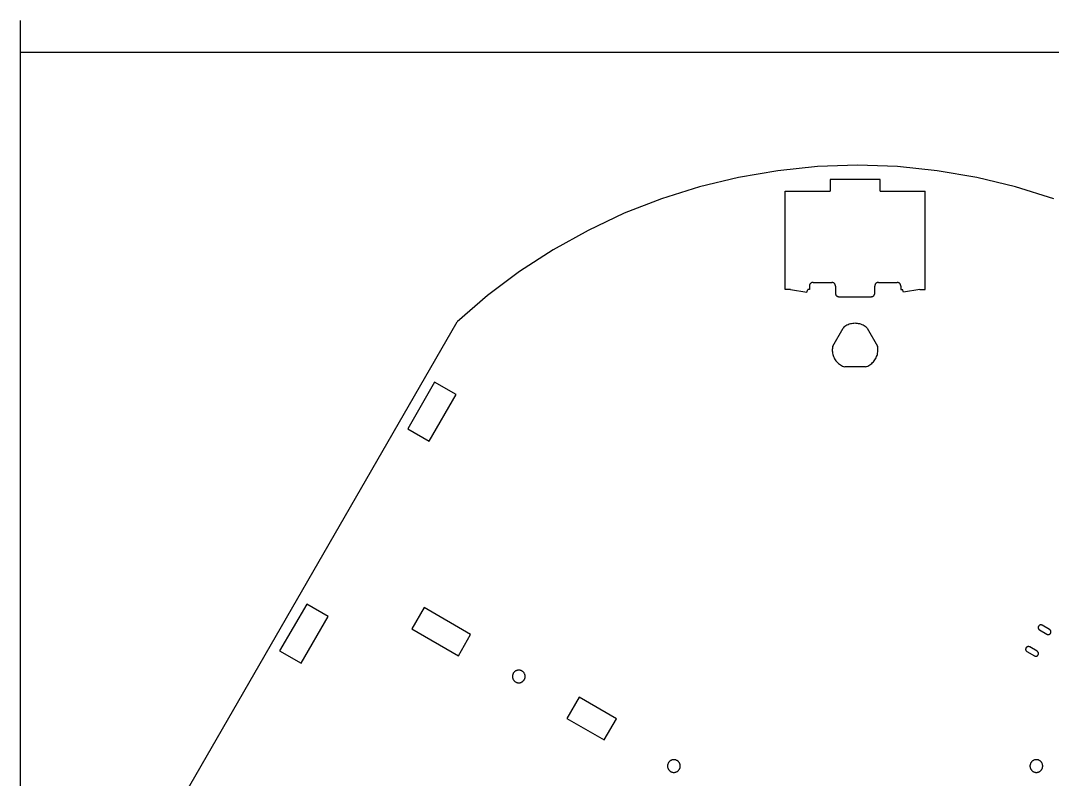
# Model space of a CAD drawing. Extents: x -22.3 to 21.7, y -13.4 to 13.4.
# Drawn here: x -22.29 to -10.94, y 5.1 to 13.44 of the extents above; entities that cross this region are included whole.
import ezdxf

# ---------------------------------------------------------------- set-up
doc = ezdxf.new("R2010")
doc.units = 0
doc.header["$MEASUREMENT"] = 0
doc.layers.get('0').update_dxf_attribs({"linetype": 'CONTINUOUS'})

msp = doc.modelspace()

# ---------------------------------------------------------------- linework, layer by layer
for p, q in [((-22.289, 13.086), (-22.289, 13.436)), ((21.711, 13.086), (-22.289, 13.086)), ((-22.289, -13.436), (-22.289, 13.086)), ((-13.526, 11.832), (-13.963, 11.787)), ((-13.086, 11.847), (-13.526, 11.832)), ((-12.647, 11.832), (-13.086, 11.847)), ((-12.21, 11.787), (-12.647, 11.832)), ((-14.396, 11.713), (-14.824, 11.61)), ((-13.963, 11.787), (-14.396, 11.713)), ((-13.389, 11.691), (-13.389, 11.563)), ((-12.838, 11.691), (-13.389, 11.691)), ((-12.838, 11.563), (-12.838, 11.691)), ((-11.776, 11.713), (-12.21, 11.787)), ((-11.349, 11.61), (-11.776, 11.713)), ((-14.824, 11.61), (-15.243, 11.478)), ((-10.93, 11.478), (-11.349, 11.61)), ((-15.243, 11.478), (-15.652, 11.319)), ((-13.884, 10.481), (-13.884, 11.563)), ((-13.884, 11.563), (-13.389, 11.563)), ((-12.838, 11.563), (-12.344, 11.563)), ((-12.344, 10.481), (-12.344, 11.563)), ((-15.652, 11.319), (-16.05, 11.131)), ((-16.05, 11.131), (-16.434, 10.918)), ((-16.434, 10.918), (-16.803, 10.678)), ((-16.803, 10.678), (-17.155, 10.415)), ((-13.601, 10.551), (-13.603, 10.549)), ((-13.599, 10.552), (-13.601, 10.551)), ((-13.597, 10.554), (-13.599, 10.552)), ((-13.595, 10.555), (-13.597, 10.554)), ((-13.592, 10.556), (-13.595, 10.555)), ((-13.59, 10.557), (-13.592, 10.556)), ((-13.587, 10.558), (-13.59, 10.557)), ((-13.584, 10.559), (-13.587, 10.558)), ((-13.582, 10.559), (-13.584, 10.559)), ((-13.579, 10.559), (-13.582, 10.559)), ((-13.576, 10.559), (-13.579, 10.559)), ((-13.576, 10.559), (-13.37, 10.559)), ((-13.367, 10.559), (-13.37, 10.559)), ((-13.365, 10.559), (-13.367, 10.559)), ((-13.362, 10.559), (-13.365, 10.559)), ((-13.36, 10.558), (-13.362, 10.559)), ((-13.357, 10.557), (-13.36, 10.558)), ((-13.355, 10.556), (-13.357, 10.557)), ((-13.352, 10.555), (-13.355, 10.556)), ((-13.35, 10.554), (-13.352, 10.555)), ((-13.348, 10.553), (-13.35, 10.554)), ((-13.346, 10.551), (-13.348, 10.553)), ((-13.344, 10.55), (-13.346, 10.551)), ((-12.882, 10.551), (-12.884, 10.55)), ((-12.88, 10.553), (-12.882, 10.551)), ((-12.878, 10.554), (-12.88, 10.553)), ((-12.875, 10.555), (-12.878, 10.554)), ((-12.873, 10.556), (-12.875, 10.555)), ((-12.871, 10.557), (-12.873, 10.556)), ((-12.868, 10.558), (-12.871, 10.557)), ((-12.866, 10.559), (-12.868, 10.558)), ((-12.863, 10.559), (-12.866, 10.559)), ((-12.86, 10.559), (-12.863, 10.559)), ((-12.858, 10.559), (-12.86, 10.559)), ((-12.858, 10.559), (-12.651, 10.559)), ((-12.649, 10.559), (-12.651, 10.559)), ((-12.646, 10.559), (-12.649, 10.559)), ((-12.644, 10.559), (-12.646, 10.559)), ((-12.641, 10.558), (-12.644, 10.559)), ((-12.639, 10.557), (-12.641, 10.558)), ((-12.636, 10.556), (-12.639, 10.557)), ((-12.634, 10.555), (-12.636, 10.556)), ((-12.632, 10.554), (-12.634, 10.555)), ((-12.629, 10.553), (-12.632, 10.554)), ((-12.627, 10.551), (-12.629, 10.553)), ((-12.625, 10.55), (-12.627, 10.551)), ((-13.825, 10.481), (-13.884, 10.481)), ((-13.825, 10.481), (-13.646, 10.453)), ((-13.646, 10.453), (-13.635, 10.481)), ((-13.616, 10.481), (-13.635, 10.481)), ((-13.615, 10.525), (-13.616, 10.523)), ((-13.616, 10.523), (-13.616, 10.52)), ((-13.616, 10.52), (-13.616, 10.481)), ((-13.614, 10.531), (-13.615, 10.528)), ((-13.615, 10.528), (-13.615, 10.525)), ((-13.613, 10.536), (-13.614, 10.533)), ((-13.614, 10.533), (-13.614, 10.531)), ((-13.611, 10.538), (-13.613, 10.536)), ((-13.61, 10.541), (-13.611, 10.538)), ((-13.609, 10.543), (-13.61, 10.541)), ((-13.607, 10.545), (-13.609, 10.543)), ((-13.605, 10.547), (-13.607, 10.545)), ((-13.603, 10.549), (-13.605, 10.547)), ((-13.342, 10.548), (-13.344, 10.55)), ((-13.34, 10.546), (-13.342, 10.548)), ((-13.338, 10.544), (-13.34, 10.546)), ((-13.337, 10.542), (-13.338, 10.544)), ((-13.336, 10.54), (-13.337, 10.542)), ((-13.334, 10.538), (-13.336, 10.54)), ((-13.333, 10.535), (-13.334, 10.538)), ((-13.332, 10.533), (-13.333, 10.535)), ((-13.332, 10.53), (-13.332, 10.533)), ((-13.331, 10.528), (-13.332, 10.53)), ((-13.331, 10.525), (-13.331, 10.528)), ((-13.33, 10.523), (-13.331, 10.525)), ((-13.33, 10.52), (-13.33, 10.523)), ((-13.33, 10.52), (-13.33, 10.441)), ((-13.33, 10.441), (-13.33, 10.439)), ((-13.33, 10.439), (-13.33, 10.436)), ((-12.898, 10.436), (-12.897, 10.439)), ((-12.896, 10.53), (-12.897, 10.528)), ((-12.897, 10.528), (-12.897, 10.525)), ((-12.897, 10.525), (-12.897, 10.523)), ((-12.897, 10.523), (-12.897, 10.52)), ((-12.897, 10.441), (-12.897, 10.52)), ((-12.897, 10.439), (-12.897, 10.441)), ((-12.895, 10.533), (-12.896, 10.53)), ((-12.894, 10.535), (-12.895, 10.533)), ((-12.893, 10.538), (-12.894, 10.535)), ((-12.892, 10.54), (-12.893, 10.538)), ((-12.891, 10.542), (-12.892, 10.54)), ((-12.889, 10.544), (-12.891, 10.542)), ((-12.888, 10.546), (-12.889, 10.544)), ((-12.886, 10.548), (-12.888, 10.546)), ((-12.884, 10.55), (-12.886, 10.548)), ((-12.623, 10.548), (-12.625, 10.55)), ((-12.622, 10.546), (-12.623, 10.548)), ((-12.62, 10.544), (-12.622, 10.546)), ((-12.618, 10.542), (-12.62, 10.544)), ((-12.617, 10.54), (-12.618, 10.542)), ((-12.616, 10.538), (-12.617, 10.54)), ((-12.615, 10.535), (-12.616, 10.538)), ((-12.614, 10.533), (-12.615, 10.535)), ((-12.613, 10.53), (-12.614, 10.533)), ((-12.613, 10.528), (-12.613, 10.53)), ((-12.612, 10.525), (-12.613, 10.528)), ((-12.612, 10.523), (-12.612, 10.525)), ((-12.612, 10.52), (-12.612, 10.523)), ((-12.612, 10.52), (-12.612, 10.481)), ((-12.612, 10.481), (-12.592, 10.481)), ((-12.582, 10.453), (-12.592, 10.481)), ((-12.403, 10.481), (-12.582, 10.453)), ((-12.403, 10.481), (-12.344, 10.481)), ((-17.155, 10.415), (-17.488, 10.128)), ((-13.33, 10.436), (-13.33, 10.434)), ((-13.33, 10.434), (-13.329, 10.431)), ((-13.329, 10.431), (-13.328, 10.429)), ((-13.328, 10.429), (-13.327, 10.426)), ((-13.327, 10.426), (-13.326, 10.424)), ((-13.326, 10.424), (-13.325, 10.422)), ((-13.325, 10.422), (-13.324, 10.42)), ((-13.324, 10.42), (-13.322, 10.417)), ((-13.322, 10.417), (-13.321, 10.415)), ((-13.321, 10.415), (-13.319, 10.414)), ((-13.319, 10.414), (-13.317, 10.412)), ((-13.317, 10.412), (-13.315, 10.41)), ((-13.315, 10.41), (-13.313, 10.409)), ((-13.313, 10.409), (-13.311, 10.407)), ((-13.311, 10.407), (-13.308, 10.406)), ((-13.308, 10.406), (-13.306, 10.405)), ((-13.306, 10.405), (-13.304, 10.404)), ((-13.304, 10.404), (-13.301, 10.403)), ((-13.301, 10.403), (-13.299, 10.403)), ((-13.299, 10.403), (-13.296, 10.402)), ((-13.296, 10.402), (-13.294, 10.402)), ((-13.294, 10.402), (-13.291, 10.402)), ((-13.291, 10.402), (-12.937, 10.402)), ((-12.937, 10.402), (-12.934, 10.402)), ((-12.934, 10.402), (-12.932, 10.402)), ((-12.932, 10.402), (-12.929, 10.403)), ((-12.929, 10.403), (-12.926, 10.403)), ((-12.926, 10.403), (-12.924, 10.404)), ((-12.924, 10.404), (-12.922, 10.405)), ((-12.922, 10.405), (-12.919, 10.406)), ((-12.919, 10.406), (-12.917, 10.407)), ((-12.917, 10.407), (-12.915, 10.409)), ((-12.915, 10.409), (-12.913, 10.41)), ((-12.913, 10.41), (-12.911, 10.412)), ((-12.911, 10.412), (-12.909, 10.414)), ((-12.909, 10.414), (-12.907, 10.415)), ((-12.907, 10.415), (-12.905, 10.417)), ((-12.905, 10.417), (-12.904, 10.42)), ((-12.904, 10.42), (-12.903, 10.422)), ((-12.903, 10.422), (-12.901, 10.424)), ((-12.901, 10.424), (-12.9, 10.426)), ((-12.9, 10.426), (-12.899, 10.429)), ((-12.899, 10.431), (-12.898, 10.434)), ((-12.899, 10.429), (-12.899, 10.431)), ((-12.898, 10.434), (-12.898, 10.436)), ((-21.3, 3.526), (-17.488, 10.128)), ((-13.179, 10.099), (-13.191, 10.094)), ((-13.166, 10.103), (-13.179, 10.099)), ((-13.153, 10.106), (-13.166, 10.103)), ((-13.14, 10.108), (-13.153, 10.106)), ((-13.127, 10.109), (-13.14, 10.108)), ((-13.114, 10.11), (-13.127, 10.109)), ((-13.101, 10.109), (-13.114, 10.11)), ((-13.088, 10.108), (-13.101, 10.109)), ((-13.075, 10.106), (-13.088, 10.108)), ((-13.062, 10.103), (-13.075, 10.106)), ((-13.049, 10.099), (-13.062, 10.103)), ((-13.037, 10.094), (-13.049, 10.099)), ((-13.36, 9.86), (-13.246, 10.058)), ((-13.236, 10.067), (-13.246, 10.058)), ((-13.225, 10.075), (-13.236, 10.067)), ((-13.214, 10.082), (-13.225, 10.075)), ((-13.203, 10.088), (-13.214, 10.082)), ((-13.191, 10.094), (-13.203, 10.088)), ((-13.025, 10.088), (-13.037, 10.094)), ((-13.013, 10.082), (-13.025, 10.088)), ((-13.002, 10.075), (-13.013, 10.082)), ((-12.992, 10.067), (-13.002, 10.075)), ((-12.982, 10.058), (-12.992, 10.067)), ((-12.982, 10.058), (-12.867, 9.86)), ((-13.364, 9.834), (-13.365, 9.821)), ((-13.365, 9.821), (-13.365, 9.808)), ((-13.365, 9.808), (-13.364, 9.795)), ((-13.363, 9.847), (-13.364, 9.834)), ((-13.364, 9.795), (-13.362, 9.781)), ((-13.36, 9.86), (-13.363, 9.847)), ((-13.362, 9.781), (-13.359, 9.769)), ((-13.359, 9.769), (-13.355, 9.756)), ((-12.873, 9.756), (-12.869, 9.769)), ((-12.869, 9.769), (-12.866, 9.781)), ((-12.865, 9.847), (-12.867, 9.86)), ((-12.866, 9.781), (-12.864, 9.795)), ((-12.863, 9.834), (-12.865, 9.847)), ((-12.864, 9.795), (-12.863, 9.808)), ((-12.863, 9.821), (-12.863, 9.834)), ((-12.863, 9.808), (-12.863, 9.821)), ((-13.355, 9.756), (-13.35, 9.744)), ((-13.35, 9.744), (-13.345, 9.732)), ((-13.345, 9.732), (-13.339, 9.72)), ((-13.339, 9.72), (-13.332, 9.709)), ((-13.332, 9.709), (-13.324, 9.698)), ((-13.324, 9.698), (-13.316, 9.688)), ((-13.316, 9.688), (-13.307, 9.678)), ((-13.307, 9.678), (-13.297, 9.669)), ((-13.297, 9.669), (-13.287, 9.661)), ((-13.287, 9.661), (-13.276, 9.654)), ((-13.276, 9.654), (-13.264, 9.647)), ((-13.264, 9.647), (-13.253, 9.641)), ((-12.975, 9.641), (-12.963, 9.647)), ((-12.963, 9.647), (-12.952, 9.654)), ((-12.952, 9.654), (-12.941, 9.661)), ((-12.941, 9.661), (-12.931, 9.669)), ((-12.931, 9.669), (-12.921, 9.678)), ((-12.921, 9.678), (-12.912, 9.688)), ((-12.912, 9.688), (-12.903, 9.698)), ((-12.903, 9.698), (-12.896, 9.709)), ((-12.896, 9.709), (-12.889, 9.72)), ((-12.889, 9.72), (-12.883, 9.732)), ((-12.883, 9.732), (-12.877, 9.744)), ((-12.877, 9.744), (-12.873, 9.756)), ((-13.253, 9.641), (-13.241, 9.636)), ((-13.241, 9.636), (-13.228, 9.631)), ((-12.999, 9.631), (-13.228, 9.631)), ((-12.999, 9.631), (-12.987, 9.636)), ((-12.987, 9.636), (-12.975, 9.641)), ((-17.737, 9.463), (-18.033, 8.95)), ((-17.501, 9.327), (-17.737, 9.463)), ((-17.798, 8.814), (-17.501, 9.327)), ((-18.033, 8.95), (-17.798, 8.814)), ((-19.144, 7.025), (-19.441, 6.512)), ((-18.909, 6.889), (-19.144, 7.025)), ((-17.852, 6.986), (-17.987, 6.752)), ((-17.341, 6.691), (-17.852, 6.986)), ((-19.205, 6.376), (-18.909, 6.889)), ((-17.987, 6.752), (-17.476, 6.457)), ((-11.1, 6.773), (-11.101, 6.772)), ((-11.101, 6.772), (-11.101, 6.77)), ((-11.101, 6.77), (-11.101, 6.768)), ((-11.101, 6.768), (-11.101, 6.766)), ((-11.101, 6.766), (-11.101, 6.764)), ((-11.101, 6.764), (-11.1, 6.762)), ((-11.099, 6.777), (-11.1, 6.775)), ((-11.1, 6.775), (-11.1, 6.773)), ((-11.1, 6.762), (-11.1, 6.76)), ((-11.1, 6.76), (-11.099, 6.758)), ((-11.098, 6.779), (-11.099, 6.777)), ((-11.099, 6.758), (-11.099, 6.756)), ((-11.099, 6.756), (-11.098, 6.754)), ((-11.097, 6.781), (-11.098, 6.779)), ((-11.098, 6.754), (-11.097, 6.752)), ((-11.096, 6.783), (-11.097, 6.781)), ((-11.097, 6.752), (-11.096, 6.751)), ((-11.095, 6.784), (-11.096, 6.783)), ((-11.096, 6.751), (-11.095, 6.749)), ((-11.094, 6.786), (-11.095, 6.784)), ((-11.095, 6.749), (-11.094, 6.748)), ((-11.093, 6.787), (-11.094, 6.786)), ((-11.094, 6.748), (-11.092, 6.746)), ((-11.091, 6.789), (-11.093, 6.787)), ((-11.092, 6.746), (-11.091, 6.745)), ((-11.09, 6.79), (-11.091, 6.789)), ((-11.091, 6.745), (-11.089, 6.744)), ((-11.088, 6.791), (-11.09, 6.79)), ((-11.089, 6.744), (-11.088, 6.742)), ((-11.087, 6.792), (-11.088, 6.791)), ((-11.088, 6.742), (-11.086, 6.741)), ((-11.085, 6.793), (-11.087, 6.792)), ((-11.086, 6.741), (-11.004, 6.694)), ((-11.083, 6.794), (-11.085, 6.793)), ((-11.081, 6.795), (-11.083, 6.794)), ((-11.079, 6.795), (-11.081, 6.795)), ((-11.078, 6.796), (-11.079, 6.795)), ((-11.076, 6.796), (-11.078, 6.796)), ((-11.074, 6.796), (-11.076, 6.796)), ((-11.072, 6.796), (-11.074, 6.796)), ((-11.07, 6.796), (-11.072, 6.796)), ((-11.068, 6.796), (-11.07, 6.796)), ((-11.066, 6.796), (-11.068, 6.796)), ((-11.064, 6.796), (-11.066, 6.796)), ((-11.062, 6.795), (-11.064, 6.796)), ((-11.06, 6.794), (-11.062, 6.795)), ((-11.058, 6.793), (-11.06, 6.794)), ((-11.057, 6.793), (-11.058, 6.793)), ((-10.975, 6.745), (-11.057, 6.793)), ((-11.004, 6.694), (-11.003, 6.693)), ((-11.003, 6.693), (-11.001, 6.692)), ((-10.978, 6.693), (-10.976, 6.693)), ((-10.976, 6.693), (-10.974, 6.694)), ((-10.973, 6.744), (-10.975, 6.745)), ((-10.974, 6.694), (-10.973, 6.696)), ((-10.971, 6.743), (-10.973, 6.744)), ((-10.973, 6.696), (-10.971, 6.697)), ((-10.97, 6.742), (-10.971, 6.743)), ((-10.971, 6.697), (-10.969, 6.698)), ((-10.969, 6.74), (-10.97, 6.742)), ((-10.967, 6.739), (-10.969, 6.74)), ((-10.969, 6.698), (-10.968, 6.699)), ((-10.968, 6.699), (-10.967, 6.701)), ((-10.966, 6.737), (-10.967, 6.739)), ((-10.967, 6.701), (-10.966, 6.702)), ((-10.965, 6.736), (-10.966, 6.737)), ((-10.966, 6.702), (-10.964, 6.704)), ((-10.964, 6.734), (-10.965, 6.736)), ((-10.963, 6.732), (-10.964, 6.734)), ((-10.964, 6.704), (-10.963, 6.706)), ((-10.962, 6.731), (-10.963, 6.732)), ((-10.963, 6.708), (-10.962, 6.709)), ((-10.963, 6.706), (-10.963, 6.708)), ((-10.961, 6.729), (-10.962, 6.731)), ((-10.962, 6.709), (-10.961, 6.711)), ((-10.961, 6.727), (-10.961, 6.729)), ((-10.96, 6.725), (-10.961, 6.727)), ((-10.961, 6.713), (-10.96, 6.715)), ((-10.961, 6.711), (-10.961, 6.713)), ((-10.96, 6.723), (-10.96, 6.725)), ((-10.96, 6.721), (-10.96, 6.723)), ((-10.96, 6.719), (-10.96, 6.721)), ((-10.96, 6.717), (-10.96, 6.719)), ((-10.96, 6.715), (-10.96, 6.717)), ((-17.476, 6.457), (-17.341, 6.691)), ((-11.001, 6.692), (-10.999, 6.692)), ((-10.999, 6.692), (-10.997, 6.691)), ((-10.997, 6.691), (-10.995, 6.691)), ((-10.995, 6.691), (-10.993, 6.69)), ((-10.993, 6.69), (-10.991, 6.69)), ((-10.991, 6.69), (-10.989, 6.69)), ((-10.989, 6.69), (-10.987, 6.69)), ((-10.987, 6.69), (-10.985, 6.69)), ((-10.985, 6.69), (-10.983, 6.691)), ((-10.983, 6.691), (-10.981, 6.691)), ((-10.981, 6.691), (-10.98, 6.692)), ((-10.98, 6.692), (-10.978, 6.693)), ((-19.441, 6.512), (-19.205, 6.376)), ((-11.238, 6.532), (-11.239, 6.53)), ((-11.239, 6.53), (-11.239, 6.528)), ((-11.239, 6.528), (-11.239, 6.526)), ((-11.239, 6.526), (-11.238, 6.524)), ((-11.237, 6.538), (-11.238, 6.536)), ((-11.238, 6.536), (-11.238, 6.534)), ((-11.238, 6.534), (-11.238, 6.532)), ((-11.238, 6.524), (-11.238, 6.523)), ((-11.238, 6.523), (-11.238, 6.521)), ((-11.238, 6.521), (-11.237, 6.519)), ((-11.236, 6.54), (-11.237, 6.538)), ((-11.237, 6.519), (-11.236, 6.517)), ((-11.235, 6.543), (-11.236, 6.541)), ((-11.236, 6.541), (-11.236, 6.54)), ((-11.236, 6.517), (-11.236, 6.515)), ((-11.236, 6.515), (-11.235, 6.514)), ((-11.234, 6.545), (-11.235, 6.543)), ((-11.235, 6.514), (-11.234, 6.512)), ((-11.233, 6.546), (-11.234, 6.545)), ((-11.234, 6.512), (-11.233, 6.51)), ((-11.231, 6.548), (-11.233, 6.546)), ((-11.233, 6.51), (-11.231, 6.509)), ((-11.23, 6.549), (-11.231, 6.548)), ((-11.231, 6.509), (-11.23, 6.507)), ((-11.229, 6.55), (-11.23, 6.549)), ((-11.23, 6.507), (-11.229, 6.506)), ((-11.227, 6.552), (-11.229, 6.55)), ((-11.229, 6.506), (-11.227, 6.505)), ((-11.226, 6.553), (-11.227, 6.552)), ((-11.227, 6.505), (-11.226, 6.504)), ((-11.224, 6.554), (-11.226, 6.553)), ((-11.226, 6.504), (-11.224, 6.503)), ((-11.222, 6.555), (-11.224, 6.554)), ((-11.224, 6.503), (-11.142, 6.455)), ((-11.22, 6.556), (-11.222, 6.555)), ((-11.219, 6.556), (-11.22, 6.556)), ((-11.217, 6.557), (-11.219, 6.556)), ((-11.215, 6.557), (-11.217, 6.557)), ((-11.213, 6.558), (-11.215, 6.557)), ((-11.211, 6.558), (-11.213, 6.558)), ((-11.209, 6.558), (-11.211, 6.558)), ((-11.207, 6.558), (-11.209, 6.558)), ((-11.205, 6.558), (-11.207, 6.558)), ((-11.203, 6.557), (-11.205, 6.558)), ((-11.202, 6.557), (-11.203, 6.557)), ((-11.2, 6.556), (-11.202, 6.557)), ((-11.198, 6.556), (-11.2, 6.556)), ((-11.196, 6.555), (-11.198, 6.556)), ((-11.194, 6.554), (-11.196, 6.555)), ((-11.113, 6.507), (-11.194, 6.554)), ((-11.111, 6.506), (-11.113, 6.507)), ((-11.109, 6.504), (-11.111, 6.506)), ((-11.108, 6.503), (-11.109, 6.504)), ((-11.106, 6.502), (-11.108, 6.503)), ((-11.105, 6.501), (-11.106, 6.502)), ((-11.104, 6.499), (-11.105, 6.501)), ((-11.103, 6.497), (-11.104, 6.499)), ((-11.102, 6.496), (-11.103, 6.497)), ((-11.103, 6.465), (-11.102, 6.466)), ((-11.101, 6.494), (-11.102, 6.496)), ((-11.102, 6.466), (-11.101, 6.468)), ((-11.1, 6.492), (-11.101, 6.494)), ((-11.101, 6.468), (-11.1, 6.47)), ((-11.099, 6.491), (-11.1, 6.492)), ((-11.1, 6.47), (-11.099, 6.472)), ((-11.099, 6.489), (-11.099, 6.491)), ((-11.098, 6.487), (-11.099, 6.489)), ((-11.099, 6.473), (-11.098, 6.475)), ((-11.099, 6.472), (-11.099, 6.473)), ((-11.098, 6.485), (-11.098, 6.487)), ((-11.098, 6.483), (-11.098, 6.485)), ((-11.098, 6.481), (-11.098, 6.483)), ((-11.098, 6.479), (-11.098, 6.481)), ((-11.098, 6.477), (-11.098, 6.479)), ((-11.098, 6.475), (-11.098, 6.477)), ((-11.142, 6.455), (-11.14, 6.455)), ((-11.14, 6.455), (-11.139, 6.454)), ((-11.139, 6.454), (-11.137, 6.453)), ((-11.137, 6.453), (-11.135, 6.453)), ((-11.135, 6.453), (-11.133, 6.452)), ((-11.133, 6.452), (-11.131, 6.452)), ((-11.131, 6.452), (-11.129, 6.452)), ((-11.129, 6.452), (-11.127, 6.452)), ((-11.127, 6.452), (-11.125, 6.452)), ((-11.125, 6.452), (-11.123, 6.452)), ((-11.123, 6.452), (-11.122, 6.452)), ((-11.122, 6.452), (-11.12, 6.453)), ((-11.12, 6.453), (-11.118, 6.453)), ((-11.118, 6.453), (-11.116, 6.454)), ((-11.116, 6.454), (-11.114, 6.455)), ((-11.114, 6.455), (-11.113, 6.455)), ((-11.113, 6.455), (-11.111, 6.456)), ((-11.111, 6.456), (-11.109, 6.458)), ((-11.109, 6.458), (-11.108, 6.459)), ((-11.108, 6.459), (-11.106, 6.46)), ((-11.106, 6.46), (-11.105, 6.462)), ((-11.105, 6.462), (-11.104, 6.463)), ((-11.104, 6.463), (-11.103, 6.465)), ((-16.88, 6.243), (-16.881, 6.239)), ((-16.879, 6.248), (-16.88, 6.243)), ((-16.878, 6.252), (-16.879, 6.248)), ((-16.876, 6.256), (-16.878, 6.252)), ((-16.874, 6.26), (-16.876, 6.256)), ((-16.872, 6.265), (-16.874, 6.26)), ((-16.87, 6.268), (-16.872, 6.265)), ((-16.867, 6.272), (-16.87, 6.268)), ((-16.864, 6.276), (-16.867, 6.272)), ((-16.861, 6.279), (-16.864, 6.276)), ((-16.858, 6.282), (-16.861, 6.279)), ((-16.854, 6.285), (-16.858, 6.282)), ((-16.85, 6.288), (-16.854, 6.285)), ((-16.847, 6.29), (-16.85, 6.288)), ((-16.842, 6.292), (-16.847, 6.29)), ((-16.838, 6.294), (-16.842, 6.292)), ((-16.834, 6.296), (-16.838, 6.294)), ((-16.83, 6.297), (-16.834, 6.296)), ((-16.825, 6.298), (-16.83, 6.297)), ((-16.821, 6.299), (-16.825, 6.298)), ((-16.816, 6.299), (-16.821, 6.299)), ((-16.812, 6.299), (-16.816, 6.299)), ((-16.807, 6.299), (-16.812, 6.299)), ((-16.802, 6.299), (-16.807, 6.299)), ((-16.798, 6.298), (-16.802, 6.299)), ((-16.793, 6.297), (-16.798, 6.298)), ((-16.789, 6.296), (-16.793, 6.297)), ((-16.785, 6.294), (-16.789, 6.296)), ((-16.781, 6.292), (-16.785, 6.294)), ((-16.777, 6.29), (-16.781, 6.292)), ((-16.773, 6.288), (-16.777, 6.29)), ((-16.769, 6.285), (-16.773, 6.288)), ((-16.766, 6.282), (-16.769, 6.285)), ((-16.762, 6.279), (-16.766, 6.282)), ((-16.759, 6.276), (-16.762, 6.279)), ((-16.756, 6.272), (-16.759, 6.276)), ((-16.753, 6.268), (-16.756, 6.272)), ((-16.751, 6.265), (-16.753, 6.268)), ((-16.749, 6.26), (-16.751, 6.265)), ((-16.747, 6.256), (-16.749, 6.26)), ((-16.745, 6.252), (-16.747, 6.256)), ((-16.744, 6.248), (-16.745, 6.252)), ((-16.743, 6.243), (-16.744, 6.248)), ((-16.742, 6.239), (-16.743, 6.243)), ((-16.881, 6.239), (-16.881, 6.234)), ((-16.881, 6.234), (-16.881, 6.23)), ((-16.881, 6.23), (-16.881, 6.225)), ((-16.881, 6.225), (-16.881, 6.22)), ((-16.881, 6.22), (-16.88, 6.216)), ((-16.88, 6.216), (-16.879, 6.212)), ((-16.879, 6.212), (-16.878, 6.207)), ((-16.878, 6.207), (-16.876, 6.203)), ((-16.876, 6.203), (-16.874, 6.199)), ((-16.874, 6.199), (-16.872, 6.195)), ((-16.872, 6.195), (-16.87, 6.191)), ((-16.87, 6.191), (-16.867, 6.187)), ((-16.867, 6.187), (-16.864, 6.184)), ((-16.864, 6.184), (-16.861, 6.18)), ((-16.861, 6.18), (-16.858, 6.177)), ((-16.858, 6.177), (-16.854, 6.174)), ((-16.854, 6.174), (-16.85, 6.171)), ((-16.85, 6.171), (-16.847, 6.169)), ((-16.847, 6.169), (-16.842, 6.167)), ((-16.842, 6.167), (-16.838, 6.165)), ((-16.838, 6.165), (-16.834, 6.163)), ((-16.834, 6.163), (-16.83, 6.162)), ((-16.83, 6.162), (-16.825, 6.161)), ((-16.825, 6.161), (-16.821, 6.16)), ((-16.821, 6.16), (-16.816, 6.16)), ((-16.816, 6.16), (-16.812, 6.16)), ((-16.812, 6.16), (-16.807, 6.16)), ((-16.807, 6.16), (-16.802, 6.16)), ((-16.802, 6.16), (-16.798, 6.161)), ((-16.798, 6.161), (-16.793, 6.162)), ((-16.793, 6.162), (-16.789, 6.163)), ((-16.789, 6.163), (-16.785, 6.165)), ((-16.785, 6.165), (-16.781, 6.167)), ((-16.781, 6.167), (-16.777, 6.169)), ((-16.777, 6.169), (-16.773, 6.171)), ((-16.773, 6.171), (-16.769, 6.174)), ((-16.769, 6.174), (-16.766, 6.177)), ((-16.766, 6.177), (-16.762, 6.18)), ((-16.762, 6.18), (-16.759, 6.184)), ((-16.759, 6.184), (-16.756, 6.187)), ((-16.756, 6.187), (-16.753, 6.191)), ((-16.753, 6.191), (-16.751, 6.195)), ((-16.751, 6.195), (-16.749, 6.199)), ((-16.749, 6.199), (-16.747, 6.203)), ((-16.747, 6.203), (-16.745, 6.207)), ((-16.745, 6.207), (-16.744, 6.212)), ((-16.744, 6.212), (-16.743, 6.216)), ((-16.743, 6.216), (-16.742, 6.22)), ((-16.742, 6.234), (-16.742, 6.239)), ((-16.742, 6.23), (-16.742, 6.234)), ((-16.742, 6.225), (-16.742, 6.23)), ((-16.742, 6.22), (-16.742, 6.225)), ((-16.147, 6.002), (-16.282, 5.768)), ((-15.738, 5.766), (-16.147, 6.002)), ((-16.282, 5.768), (-15.873, 5.532)), ((-15.873, 5.532), (-15.738, 5.766)), ((-15.176, 5.254), (-15.177, 5.25)), ((-15.177, 5.25), (-15.177, 5.245)), ((-15.177, 5.245), (-15.177, 5.241)), ((-15.177, 5.241), (-15.176, 5.236)), ((-15.175, 5.259), (-15.176, 5.254)), ((-15.176, 5.236), (-15.175, 5.232)), ((-15.174, 5.263), (-15.175, 5.259)), ((-15.175, 5.232), (-15.174, 5.227)), ((-15.173, 5.268), (-15.174, 5.263)), ((-15.174, 5.227), (-15.173, 5.223)), ((-15.171, 5.272), (-15.173, 5.268)), ((-15.173, 5.223), (-15.171, 5.219)), ((-15.169, 5.276), (-15.171, 5.272)), ((-15.171, 5.219), (-15.169, 5.214)), ((-15.167, 5.28), (-15.169, 5.276)), ((-15.165, 5.284), (-15.167, 5.28)), ((-15.162, 5.288), (-15.165, 5.284)), ((-15.159, 5.291), (-15.162, 5.288)), ((-15.156, 5.295), (-15.159, 5.291)), ((-15.153, 5.298), (-15.156, 5.295)), ((-15.149, 5.301), (-15.153, 5.298)), ((-15.146, 5.303), (-15.149, 5.301)), ((-15.142, 5.306), (-15.146, 5.303)), ((-15.138, 5.308), (-15.142, 5.306)), ((-15.134, 5.31), (-15.138, 5.308)), ((-15.129, 5.312), (-15.134, 5.31)), ((-15.125, 5.313), (-15.129, 5.312)), ((-15.12, 5.314), (-15.125, 5.313)), ((-15.116, 5.315), (-15.12, 5.314)), ((-15.111, 5.315), (-15.116, 5.315)), ((-15.107, 5.315), (-15.111, 5.315)), ((-15.102, 5.315), (-15.107, 5.315)), ((-15.098, 5.315), (-15.102, 5.315)), ((-15.093, 5.314), (-15.098, 5.315)), ((-15.089, 5.313), (-15.093, 5.314)), ((-15.084, 5.312), (-15.089, 5.313)), ((-15.08, 5.31), (-15.084, 5.312)), ((-15.076, 5.308), (-15.08, 5.31)), ((-15.072, 5.306), (-15.076, 5.308)), ((-15.068, 5.303), (-15.072, 5.306)), ((-15.064, 5.301), (-15.068, 5.303)), ((-15.061, 5.298), (-15.064, 5.301)), ((-15.057, 5.295), (-15.061, 5.298)), ((-15.054, 5.291), (-15.057, 5.295)), ((-15.051, 5.288), (-15.054, 5.291)), ((-15.049, 5.284), (-15.051, 5.288)), ((-15.046, 5.28), (-15.049, 5.284)), ((-15.044, 5.276), (-15.046, 5.28)), ((-15.042, 5.272), (-15.044, 5.276)), ((-15.044, 5.214), (-15.042, 5.219)), ((-15.041, 5.268), (-15.042, 5.272)), ((-15.042, 5.219), (-15.041, 5.223)), ((-15.039, 5.263), (-15.041, 5.268)), ((-15.041, 5.223), (-15.039, 5.227)), ((-15.038, 5.259), (-15.039, 5.263)), ((-15.039, 5.227), (-15.038, 5.232)), ((-15.038, 5.254), (-15.038, 5.259)), ((-15.037, 5.25), (-15.038, 5.254)), ((-15.038, 5.236), (-15.037, 5.241)), ((-15.038, 5.232), (-15.038, 5.236)), ((-15.037, 5.245), (-15.037, 5.25)), ((-15.037, 5.241), (-15.037, 5.245)), ((-11.19, 5.254), (-11.191, 5.25)), ((-11.191, 5.25), (-11.191, 5.245)), ((-11.191, 5.245), (-11.191, 5.241)), ((-11.191, 5.241), (-11.19, 5.236)), ((-11.189, 5.259), (-11.19, 5.254)), ((-11.19, 5.236), (-11.189, 5.232)), ((-11.188, 5.263), (-11.189, 5.259)), ((-11.189, 5.232), (-11.188, 5.227)), ((-11.187, 5.268), (-11.188, 5.263)), ((-11.188, 5.227), (-11.187, 5.223)), ((-11.185, 5.272), (-11.187, 5.268)), ((-11.187, 5.223), (-11.185, 5.219)), ((-11.184, 5.276), (-11.185, 5.272)), ((-11.185, 5.219), (-11.184, 5.214)), ((-11.181, 5.28), (-11.184, 5.276)), ((-11.179, 5.284), (-11.181, 5.28)), ((-11.176, 5.288), (-11.179, 5.284)), ((-11.173, 5.291), (-11.176, 5.288)), ((-11.17, 5.295), (-11.173, 5.291)), ((-11.167, 5.298), (-11.17, 5.295)), ((-11.163, 5.301), (-11.167, 5.298)), ((-11.16, 5.303), (-11.163, 5.301)), ((-11.156, 5.306), (-11.16, 5.303)), ((-11.152, 5.308), (-11.156, 5.306)), ((-11.148, 5.31), (-11.152, 5.308)), ((-11.143, 5.312), (-11.148, 5.31)), ((-11.139, 5.313), (-11.143, 5.312)), ((-11.134, 5.314), (-11.139, 5.313)), ((-11.13, 5.315), (-11.134, 5.314)), ((-11.125, 5.315), (-11.13, 5.315)), ((-11.121, 5.315), (-11.125, 5.315)), ((-11.116, 5.315), (-11.121, 5.315)), ((-11.112, 5.315), (-11.116, 5.315)), ((-11.107, 5.314), (-11.112, 5.315)), ((-11.103, 5.313), (-11.107, 5.314)), ((-11.098, 5.312), (-11.103, 5.313)), ((-11.094, 5.31), (-11.098, 5.312)), ((-11.09, 5.308), (-11.094, 5.31)), ((-11.086, 5.306), (-11.09, 5.308)), ((-11.082, 5.303), (-11.086, 5.306)), ((-11.078, 5.301), (-11.082, 5.303)), ((-11.075, 5.298), (-11.078, 5.301)), ((-11.071, 5.295), (-11.075, 5.298)), ((-11.068, 5.291), (-11.071, 5.295)), ((-11.065, 5.288), (-11.068, 5.291)), ((-11.063, 5.284), (-11.065, 5.288)), ((-11.06, 5.28), (-11.063, 5.284)), ((-11.058, 5.276), (-11.06, 5.28)), ((-11.056, 5.272), (-11.058, 5.276)), ((-11.058, 5.214), (-11.056, 5.219)), ((-11.055, 5.268), (-11.056, 5.272)), ((-11.056, 5.219), (-11.055, 5.223)), ((-11.053, 5.263), (-11.055, 5.268)), ((-11.055, 5.223), (-11.053, 5.227)), ((-11.052, 5.259), (-11.053, 5.263)), ((-11.053, 5.227), (-11.052, 5.232)), ((-11.052, 5.254), (-11.052, 5.259)), ((-11.051, 5.25), (-11.052, 5.254)), ((-11.052, 5.236), (-11.051, 5.241)), ((-11.052, 5.232), (-11.052, 5.236)), ((-11.051, 5.245), (-11.051, 5.25)), ((-11.051, 5.241), (-11.051, 5.245)), ((-15.169, 5.214), (-15.167, 5.21)), ((-15.167, 5.21), (-15.165, 5.207)), ((-15.165, 5.207), (-15.162, 5.203)), ((-15.162, 5.203), (-15.159, 5.199)), ((-15.159, 5.199), (-15.156, 5.196)), ((-15.156, 5.196), (-15.153, 5.193)), ((-15.153, 5.193), (-15.149, 5.19)), ((-15.149, 5.19), (-15.146, 5.187)), ((-15.146, 5.187), (-15.142, 5.185)), ((-15.142, 5.185), (-15.138, 5.183)), ((-15.138, 5.183), (-15.134, 5.181)), ((-15.134, 5.181), (-15.129, 5.179)), ((-15.129, 5.179), (-15.125, 5.178)), ((-15.125, 5.178), (-15.12, 5.177)), ((-15.12, 5.177), (-15.116, 5.176)), ((-15.116, 5.176), (-15.111, 5.176)), ((-15.111, 5.176), (-15.107, 5.175)), ((-15.107, 5.175), (-15.102, 5.176)), ((-15.102, 5.176), (-15.098, 5.176)), ((-15.098, 5.176), (-15.093, 5.177)), ((-15.093, 5.177), (-15.089, 5.178)), ((-15.089, 5.178), (-15.084, 5.179)), ((-15.084, 5.179), (-15.08, 5.181)), ((-15.08, 5.181), (-15.076, 5.183)), ((-15.076, 5.183), (-15.072, 5.185)), ((-15.072, 5.185), (-15.068, 5.187)), ((-15.068, 5.187), (-15.064, 5.19)), ((-15.064, 5.19), (-15.061, 5.193)), ((-15.061, 5.193), (-15.057, 5.196)), ((-15.057, 5.196), (-15.054, 5.199)), ((-15.054, 5.199), (-15.051, 5.203)), ((-15.051, 5.203), (-15.049, 5.207)), ((-15.049, 5.207), (-15.046, 5.21)), ((-15.046, 5.21), (-15.044, 5.214)), ((-11.184, 5.214), (-11.181, 5.21)), ((-11.181, 5.21), (-11.179, 5.207)), ((-11.179, 5.207), (-11.176, 5.203)), ((-11.176, 5.203), (-11.173, 5.199)), ((-11.173, 5.199), (-11.17, 5.196)), ((-11.17, 5.196), (-11.167, 5.193)), ((-11.167, 5.193), (-11.163, 5.19)), ((-11.163, 5.19), (-11.16, 5.187)), ((-11.16, 5.187), (-11.156, 5.185)), ((-11.156, 5.185), (-11.152, 5.183)), ((-11.152, 5.183), (-11.148, 5.181)), ((-11.148, 5.181), (-11.143, 5.179)), ((-11.143, 5.179), (-11.139, 5.178)), ((-11.139, 5.178), (-11.134, 5.177)), ((-11.134, 5.177), (-11.13, 5.176)), ((-11.13, 5.176), (-11.125, 5.176)), ((-11.125, 5.176), (-11.121, 5.175)), ((-11.121, 5.175), (-11.116, 5.176)), ((-11.116, 5.176), (-11.112, 5.176)), ((-11.112, 5.176), (-11.107, 5.177)), ((-11.107, 5.177), (-11.103, 5.178)), ((-11.103, 5.178), (-11.098, 5.179)), ((-11.098, 5.179), (-11.094, 5.181)), ((-11.094, 5.181), (-11.09, 5.183)), ((-11.09, 5.183), (-11.086, 5.185)), ((-11.086, 5.185), (-11.082, 5.187)), ((-11.082, 5.187), (-11.078, 5.19)), ((-11.078, 5.19), (-11.075, 5.193)), ((-11.075, 5.193), (-11.071, 5.196)), ((-11.071, 5.196), (-11.068, 5.199)), ((-11.068, 5.199), (-11.065, 5.203)), ((-11.065, 5.203), (-11.063, 5.207)), ((-11.063, 5.207), (-11.06, 5.21)), ((-11.06, 5.21), (-11.058, 5.214))]:
    msp.add_line(p, q)

doc.saveas('drawing.dxf')
